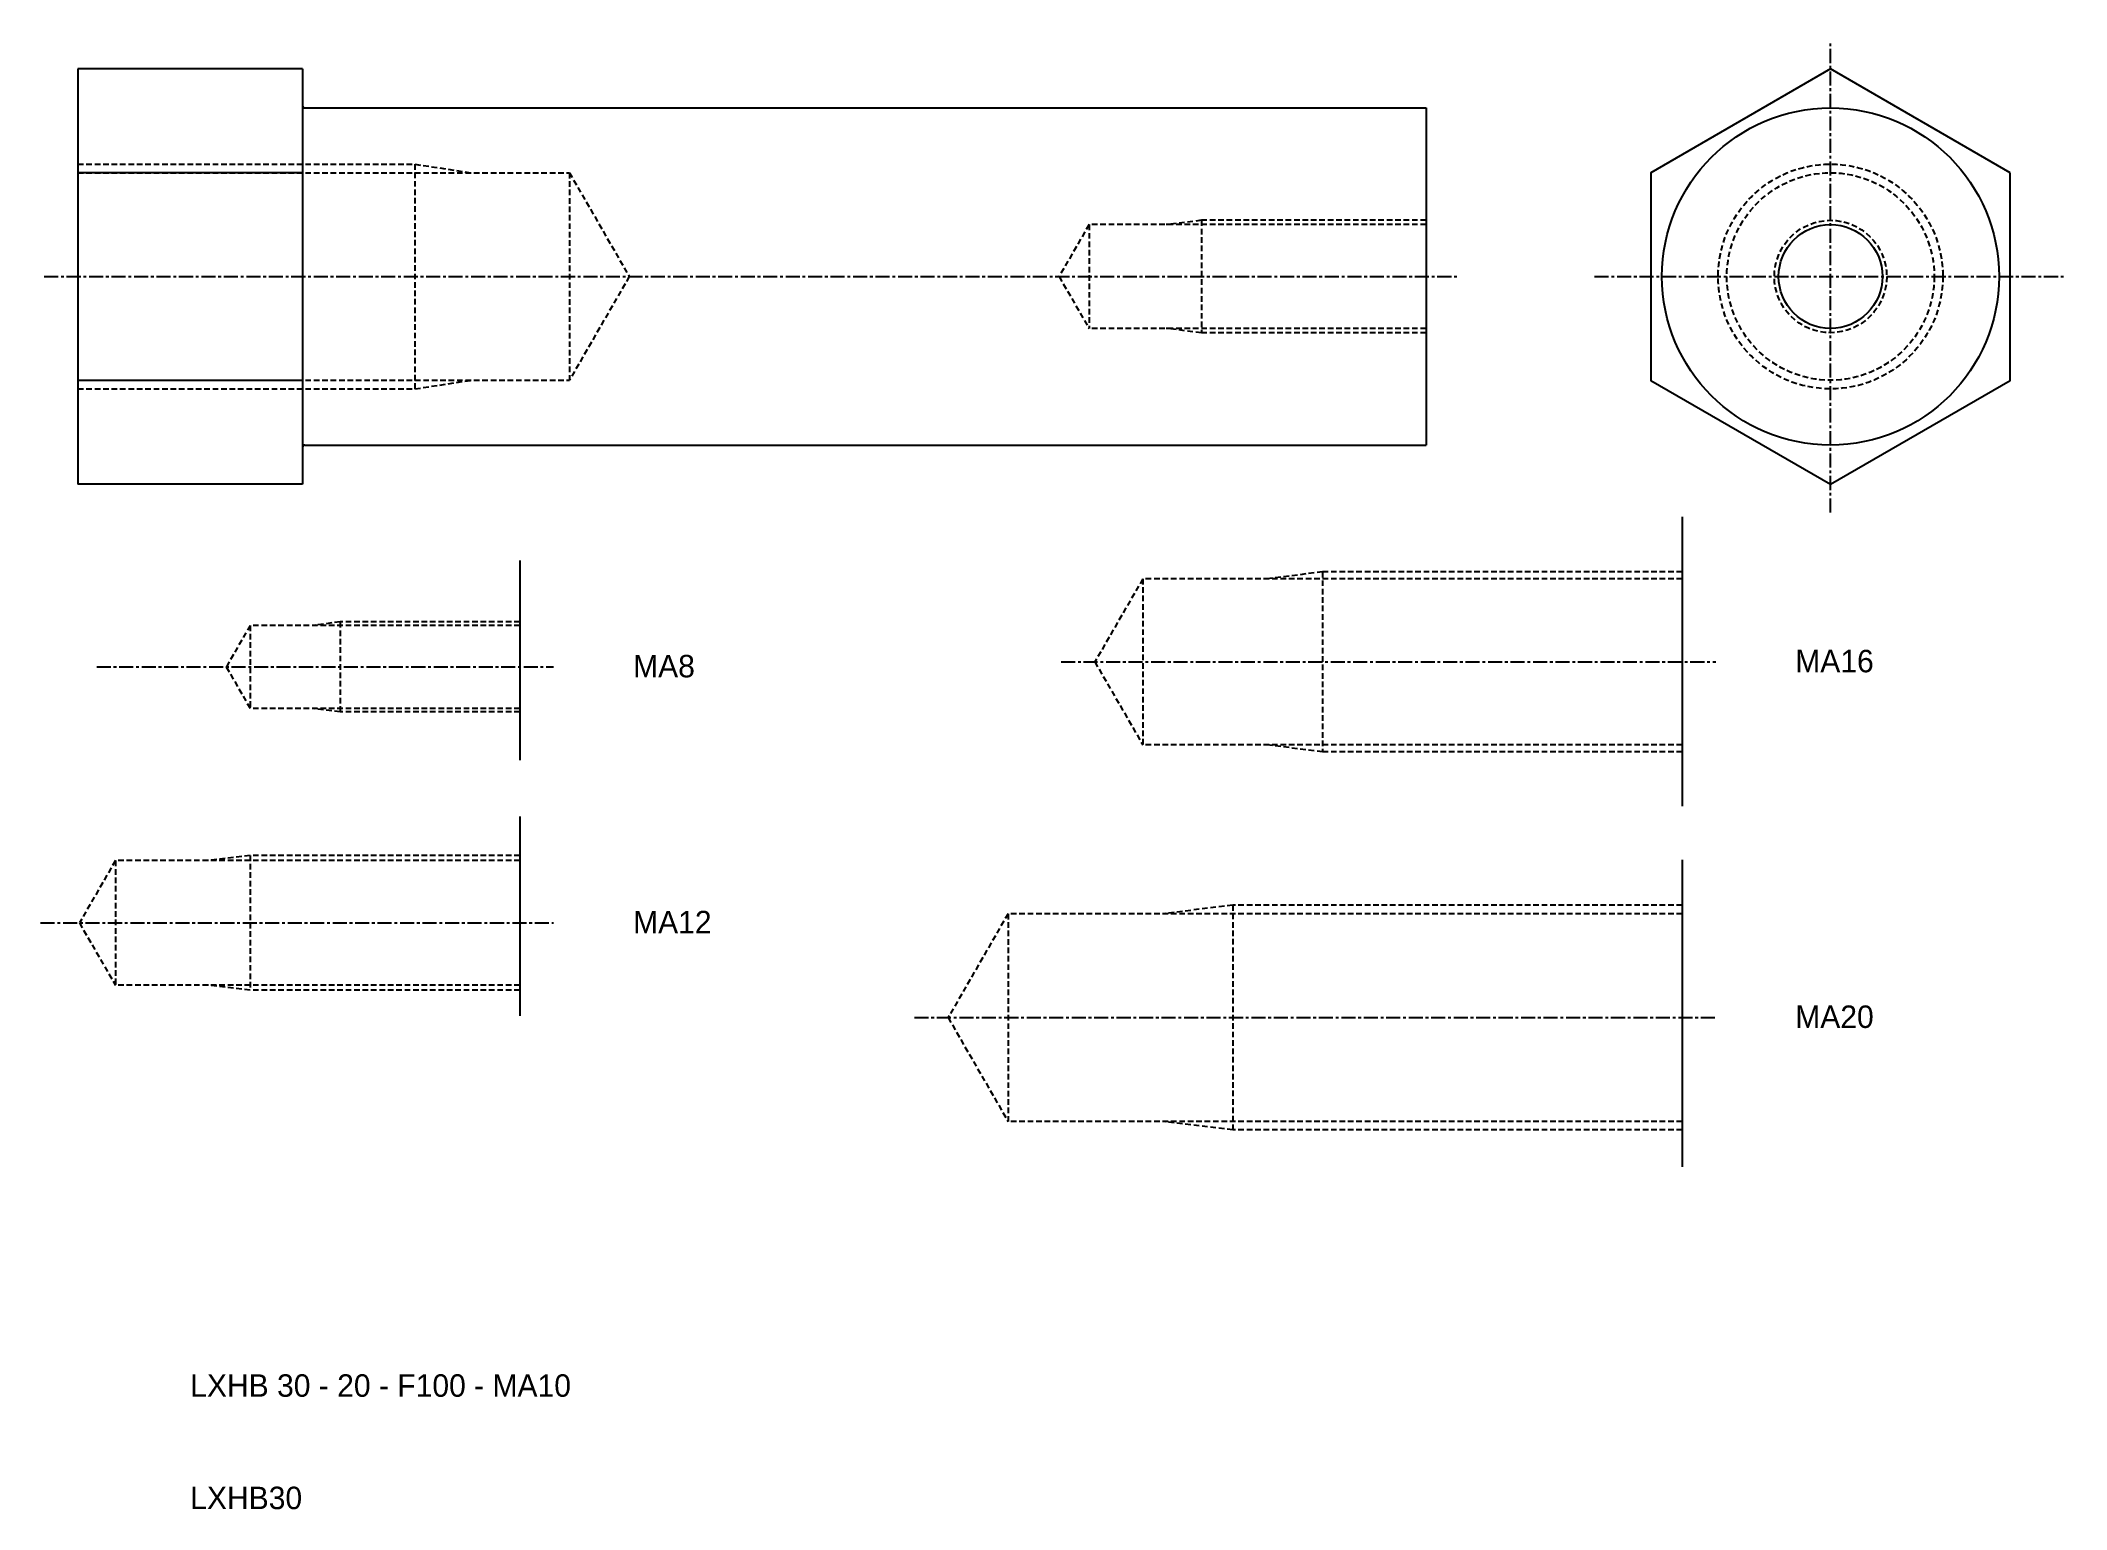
# Model space of a CAD drawing. Extents: x 67 to 247, y -68 to 63.
import ezdxf

# ---------------------------------------------------------------- set-up
doc = ezdxf.new("R2010")
doc.units = 0
doc.linetypes.add('CENTER', pattern=[2, 1.25, -0.25, 0.25, -0.25])
doc.linetypes.add('DASHED', pattern=[0.75, 0.5, -0.25])
doc.layers.get('0').update_dxf_attribs({"linetype": 'CONTINUOUS'})
doc.layers.add('CENTER', color=1, linetype='CENTER')

msp = doc.modelspace()

# ---------------------------------------------------------------- linework, layer by layer
at = {"color": 7, "linetype": 'CONTINUOUS'}
for p, q in [((69.87, 60.28), (69.87, 23.33)), ((89.87, 60.28), (69.87, 60.28)), ((89.87, 60.28), (89.87, 23.33)), ((89.87, 59.8), (89.87, 57)), ((90.07, 56.8), (189.87, 56.8)), ((189.87, 56.8), (189.87, 26.8)), ((89.87, 51.04), (69.87, 51.04)), ((89.87, 32.56), (69.87, 32.56)), ((89.87, 26.6), (89.87, 23.8)), ((90.07, 26.8), (189.87, 26.8)), ((89.87, 23.33), (69.87, 23.33)), ((212.66, 20.41), (212.66, -5.33)), ((109.21, 16.54), (109.21, -1.23)), ((109.21, -6.24), (109.21, -24)), ((212.66, -10.11), (212.66, -37.44))]:
    msp.add_line(p, q, dxfattribs=at)
at = {"color": 3, "linetype": 'DASHED'}
for p, q in [((69.87, 51.8), (99.87, 51.8)), ((69.87, 51.03), (113.62, 51.03)), ((99.87, 51.8), (104.87, 51.03)), ((99.87, 51.8), (99.87, 31.8)), ((113.62, 51.03), (118.95, 41.8)), ((113.62, 51.03), (113.62, 32.57)), ((159.87, 46.42), (157.21, 41.8)), ((159.87, 46.42), (159.87, 37.18)), ((189.87, 46.42), (159.87, 46.42)), ((169.87, 46.8), (166.75, 46.42)), ((169.87, 46.8), (169.87, 36.8)), ((189.87, 46.8), (169.87, 46.8)), ((118.95, 41.8), (113.62, 32.57)), ((157.21, 41.8), (159.87, 37.18)), ((189.87, 37.18), (159.87, 37.18)), ((169.87, 36.8), (166.75, 37.18)), ((189.87, 36.8), (169.87, 36.8)), ((69.87, 32.57), (113.62, 32.57)), ((99.87, 31.8), (104.87, 32.57)), ((69.87, 31.8), (99.87, 31.8)), ((164.66, 14.9), (160.39, 7.51)), ((164.66, 14.9), (164.66, 0.12)), ((212.66, 14.9), (164.66, 14.9)), ((180.66, 15.51), (175.66, 14.9)), ((180.66, 15.51), (180.66, -0.49)), ((212.66, 15.51), (180.66, 15.51)), ((93.21, 11.06), (90.71, 10.75)), ((109.21, 11.06), (93.21, 11.06)), ((93.21, 11.06), (93.21, 3.06)), ((85.21, 10.75), (83.08, 7.06)), ((109.21, 10.75), (85.21, 10.75)), ((85.21, 10.75), (85.21, 3.36)), ((160.39, 7.51), (164.66, 0.12)), ((83.08, 7.06), (85.21, 3.36)), ((109.21, 3.36), (85.21, 3.36)), ((93.21, 3.06), (90.71, 3.36)), ((109.21, 3.06), (93.21, 3.06)), ((212.66, 0.12), (164.66, 0.12)), ((180.66, -0.49), (175.66, 0.12)), ((212.66, -0.49), (180.66, -0.49)), ((73.21, -10.18), (70.01, -15.72)), ((73.21, -10.18), (73.21, -21.26)), ((109.21, -10.18), (73.21, -10.18)), ((85.21, -9.72), (81.46, -10.18)), ((85.21, -9.72), (85.21, -21.72)), ((109.21, -9.72), (85.21, -9.72)), ((172.66, -14.15), (166.41, -14.91)), ((212.66, -14.15), (172.66, -14.15)), ((172.66, -14.15), (172.66, -34.15)), ((70.01, -15.72), (73.21, -21.26)), ((152.66, -14.91), (147.33, -24.15)), ((212.66, -14.91), (152.66, -14.91)), ((152.66, -14.91), (152.66, -33.38)), ((109.21, -21.26), (73.21, -21.26)), ((85.21, -21.72), (81.46, -21.26)), ((109.21, -21.72), (85.21, -21.72)), ((147.33, -24.15), (152.66, -33.38)), ((212.66, -33.38), (152.66, -33.38)), ((172.66, -34.15), (166.41, -33.38)), ((212.66, -34.15), (172.66, -34.15))]:
    msp.add_line(p, q, dxfattribs=at)
at = {"color": 7, "linetype": 'CONTINUOUS'}
msp.add_lwpolyline([(241.87, 51.04), (225.87, 60.28), (209.87, 51.04), (209.87, 32.56), (225.87, 23.33), (241.87, 32.56)], close=True, dxfattribs=at)
for radius in [15, 4.62]:
    msp.add_circle((225.87, 41.8), radius, dxfattribs=at)
at = {"color": 3, "linetype": 'DASHED'}
for radius in [10, 9.23, 5]:
    msp.add_circle((225.87, 41.8), radius, dxfattribs=at)
at = {"color": 7, "linetype": 'CONTINUOUS'}
for centre, start, end in [((90.07, 57), 180, 270), ((90.07, 26.6), 90, 180)]:
    msp.add_arc(centre, 0.2, start, end, dxfattribs=at)
at = {"layer": 'CENTER', "color": 1, "linetype": 'CENTER'}
for p, q in [((225.87, 20.8), (225.87, 62.8)), ((66.87, 41.8), (192.87, 41.8)), ((204.87, 41.8), (246.87, 41.8)), ((157.39, 7.51), (215.66, 7.51)), ((71.55, 7.06), (112.21, 7.06)), ((66.55, -15.72), (112.21, -15.72)), ((144.33, -24.15), (215.66, -24.15))]:
    msp.add_line(p, q, dxfattribs=at)

# ---------------------------------------------------------------- texts
at = {"color": 7, "linetype": 'CONTINUOUS'}
for s, p in [('MA8', (119.29, 6.13)), ('MA16', (222.73, 6.58)), ('MA12', (119.29, -16.65)), ('MA20', (222.73, -25.07)), ('LXHB 30 - 20 - F100 - MA10', (79.87, -57.89)), ('LXHB30', (79.87, -67.89))]:
    msp.add_text(s, height=2, dxfattribs=at).set_placement(p)

doc.saveas('drawing.dxf')
